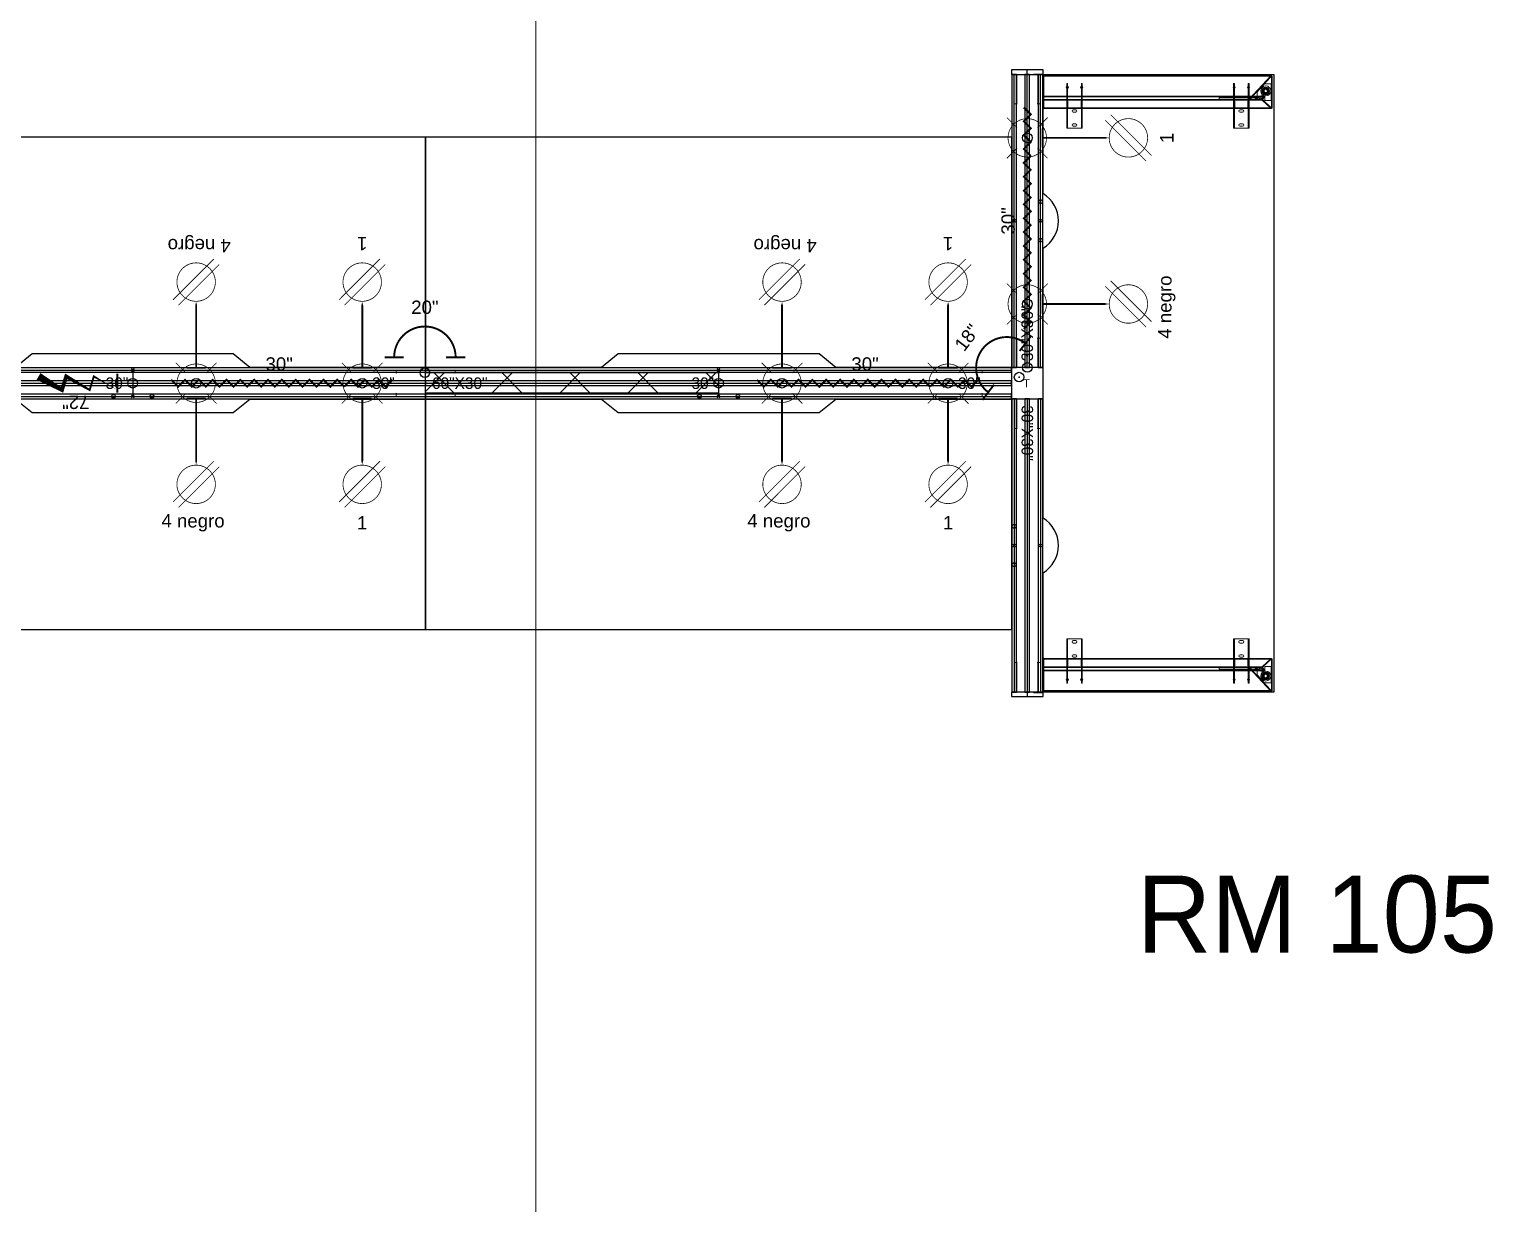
# Model space of a CAD drawing. Header units: metres. Extents: x 44.7 to 67.2, y 8.3 to 25.4.
# Drawn here: x 48.206 to 52.013, y 17.926 to 20.98 of the extents above; entities that cross this region are included whole.
import ezdxf
from ezdxf.enums import TextEntityAlignment as Align

# ---------------------------------------------------------------- set-up
doc = ezdxf.new("R2010")
doc.units = ezdxf.units.M
for name, color, linetype in [('DD2D', 7, 'Continuous'), ('ELECTRI', 7, 'Continuous'), ('ENFASIS NEW', 7, 'Continuous'), ('SD4000', 7, 'Continuous'), ('TEXT HARNESS', 7, 'Continuous')]:
    doc.layers.add(name, color=color, linetype=linetype)
doc.layers.add('MOBILIARIO', color=1, linetype='Continuous', lineweight=5)
doc.styles.add('ARIAL', font='arial.ttf')

# ---------------------------------------------------------------- blocks, each defined once
blk = doc.blocks.new('DD40102460AB')
at = {"color": 1}
for p, q in [((0.0035, -0.0035), (-0.0035, 0.0035)), ((0.0035, 0.0035), (-0.0035, -0.0035))]:
    blk.add_line(p, q, dxfattribs=at)
blk.add_lwpolyline([(-0.2612, -0.0417), (0.2612, -0.0417), (0.305, -0.0067), (0.762, -0.0067), (0.762, -0.6067), (-0.762, -0.6067), (-0.762, -0.0067), (-0.305, -0.0067)], close=True)
blk.add_point((0, 0), dxfattribs=at)
blk.add_point((0, 0))
blk = doc.blocks.new('DD350524S')
at = {"color": 0, "linetype": 'Continuous', "lineweight": 0}
for p, q in [((-0.0019, 0.023), (0, 0.023)), ((-0.0019, 0.023), (-0.0019, 0.0134)), ((-0.0019, 0.016), (0, 0.016)), ((-0.0019, 0), (-0.0019, 0.0134)), ((0, 0.0134), (-0.0019, 0.0134)), ((0, 0.0134), (0, 0.023)), ((0, 0), (0, 0.0134)), ((-0.0025, -0.0006), (-0.09, -0.0006)), ((-0.09, -0.0006), (-0.09, -0.0025)), ((-0.0025, -0.0025), (-0.09, -0.0025)), ((-0.0888, -0.0625), (-0.0888, -0.0025)), ((-0.0882, -0.0006), (-0.0882, -0.0025)), ((-0.0873, -0.0625), (-0.0873, -0.0025)), ((-0.0832, -0.0006), (-0.0832, -0.0025)), ((-0.0818, -0.0006), (-0.0818, -0.0025)), ((-0.0768, -0.0006), (-0.0768, -0.0025)), ((-0.0682, -0.0006), (-0.0682, -0.0025)), ((-0.0671, -0.0025), (-0.0671, -0.5688)), ((-0.0655, -0.0025), (-0.0655, -0.5688)), ((-0.0618, -0.0006), (-0.0618, -0.0025)), ((-0.0584, -0.0025), (-0.0584, -0.5755)), ((-0.0578, -0.0025), (-0.0578, -0.5741)), ((-0.0578, -0.0025), (-0.0578, -0.5739)), ((-0.0572, -0.0025), (-0.0572, -0.5725)), ((-0.0312, -0.0006), (-0.0312, -0.0025)), ((-0.0248, -0.0006), (-0.0248, -0.0025)), ((-0.0112, -0.0006), (-0.0112, -0.0025)), ((-0.0053, -0.0025), (-0.0053, -0.5945)), ((-0.0048, -0.0006), (-0.0048, -0.0025)), ((-0.0038, -0.0025), (-0.0038, -0.5945)), ((-0.1404, -0.0625), (-0.1404, -0.0651)), ((-0.0874, -0.0625), (-0.1404, -0.0625)), ((-0.0874, -0.0644), (-0.1404, -0.0644)), ((-0.1404, -0.0651), (-0.1404, -0.1)), ((-0.1104, -0.0644), (-0.1104, -0.0625)), ((-0.0888, -0.0655), (-0.0874, -0.0655)), ((-0.0888, -0.0995), (-0.0888, -0.0655)), ((-0.0867, -0.0625), (-0.0874, -0.0625)), ((-0.0874, -0.0651), (-0.0874, -0.0625)), ((-0.0874, -0.0644), (-0.0867, -0.0644)), ((-0.0874, -0.0651), (-0.0874, -0.1)), ((-0.0874, -0.0655), (-0.0867, -0.0655)), ((-0.0873, -0.0995), (-0.0873, -0.0655)), ((-0.0867, -0.0625), (-0.0867, -0.0625)), ((-0.0867, -0.0655), (-0.0867, -0.0625)), ((-0.0867, -0.0625), (-0.0364, -0.0625)), ((-0.0867, -0.0644), (-0.0368, -0.0644)), ((-0.0867, -0.0655), (-0.0867, -0.0655)), ((-0.0867, -0.0655), (-0.0698, -0.0655)), ((-0.0709, -0.0625), (-0.0709, -0.0655)), ((-0.0698, -0.0655), (-0.0698, -0.0625)), ((-0.0368, -0.0644), (-0.0313, -0.0644)), ((-0.0364, -0.0625), (-0.0317, -0.0625)), ((-0.0317, -0.0625), (-0.0244, -0.0625)), ((-0.0313, -0.0644), (-0.0244, -0.0644)), ((-0.0244, -0.0625), (-0.0244, -0.0644)), ((-0.1404, -0.1), (-0.1404, -0.1025)), ((-0.0874, -0.1006), (-0.1404, -0.1006)), ((-0.0874, -0.1025), (-0.1404, -0.1025)), ((-0.1354, -0.0794), (-0.1354, -0.0857)), ((-0.129, -0.0857), (-0.129, -0.0794)), ((-0.1104, -0.1006), (-0.1104, -0.1025)), ((-0.0987, -0.0794), (-0.0987, -0.0857)), ((-0.0924, -0.0857), (-0.0924, -0.0794)), ((-0.0874, -0.0995), (-0.0888, -0.0995)), ((-0.0888, -0.4965), (-0.0888, -0.1025)), ((-0.0867, -0.0995), (-0.0874, -0.0995)), ((-0.0874, -0.1025), (-0.0874, -0.1)), ((-0.0867, -0.1006), (-0.0874, -0.1006)), ((-0.0874, -0.1025), (-0.0867, -0.1025)), ((-0.0873, -0.4965), (-0.0873, -0.1025)), ((-0.0867, -0.1025), (-0.0867, -0.0995)), ((-0.0867, -0.0995), (-0.0867, -0.0995)), ((-0.0698, -0.0995), (-0.0867, -0.0995)), ((-0.0368, -0.1006), (-0.0867, -0.1006)), ((-0.0867, -0.1025), (-0.0867, -0.1025)), ((-0.0364, -0.1025), (-0.0867, -0.1025)), ((-0.0709, -0.0995), (-0.0709, -0.1025)), ((-0.0698, -0.1025), (-0.0698, -0.0995)), ((-0.0313, -0.1006), (-0.0368, -0.1006)), ((-0.0317, -0.1025), (-0.0364, -0.1025)), ((-0.0244, -0.1025), (-0.0317, -0.1025)), ((-0.0244, -0.1006), (-0.0313, -0.1006)), ((-0.0244, -0.1006), (-0.0244, -0.1025)), ((-0.0655, -0.4834), (-0.0671, -0.4834)), ((-0.0655, -0.4897), (-0.0671, -0.4897)), ((-0.0655, -0.459), (-0.0614, -0.459)), ((-0.0614, -0.459), (-0.0614, -0.564)), ((-0.1404, -0.4965), (-0.1404, -0.4991)), ((-0.0874, -0.4965), (-0.1404, -0.4965)), ((-0.0874, -0.4984), (-0.1404, -0.4984)), ((-0.1404, -0.4991), (-0.1404, -0.534)), ((-0.1354, -0.5134), (-0.1354, -0.5197)), ((-0.129, -0.5197), (-0.129, -0.5134)), ((-0.1104, -0.4984), (-0.1104, -0.4965)), ((-0.0987, -0.5134), (-0.0987, -0.5197)), ((-0.0924, -0.5197), (-0.0924, -0.5134)), ((-0.0888, -0.4995), (-0.0874, -0.4995)), ((-0.0888, -0.5335), (-0.0888, -0.4995)), ((-0.0867, -0.4965), (-0.0874, -0.4965)), ((-0.0874, -0.4991), (-0.0874, -0.4965)), ((-0.0874, -0.4984), (-0.0867, -0.4984)), ((-0.0874, -0.4991), (-0.0874, -0.534)), ((-0.0874, -0.4995), (-0.0867, -0.4995)), ((-0.0873, -0.5335), (-0.0873, -0.4995)), ((-0.0867, -0.4995), (-0.0867, -0.4965)), ((-0.0867, -0.4965), (-0.0867, -0.4965)), ((-0.0867, -0.4965), (-0.0364, -0.4965)), ((-0.0867, -0.4984), (-0.0368, -0.4984)), ((-0.0867, -0.4995), (-0.0867, -0.4995)), ((-0.0867, -0.4995), (-0.0698, -0.4995)), ((-0.0709, -0.4965), (-0.0709, -0.4995)), ((-0.0698, -0.4995), (-0.0698, -0.4965)), ((-0.0655, -0.5234), (-0.0671, -0.5234)), ((-0.0655, -0.5297), (-0.0671, -0.5297)), ((-0.0368, -0.4984), (-0.0313, -0.4984)), ((-0.0364, -0.4965), (-0.0317, -0.4965)), ((-0.0317, -0.4965), (-0.0244, -0.4965)), ((-0.0313, -0.4984), (-0.0244, -0.4984)), ((-0.0244, -0.4965), (-0.0244, -0.4984)), ((-0.1404, -0.534), (-0.1404, -0.5365)), ((-0.0874, -0.5346), (-0.1404, -0.5346)), ((-0.0874, -0.5365), (-0.1404, -0.5365)), ((-0.1104, -0.5346), (-0.1104, -0.5365)), ((-0.0874, -0.5335), (-0.0888, -0.5335)), ((-0.0888, -0.5944), (-0.0888, -0.5365)), ((-0.0867, -0.5335), (-0.0874, -0.5335)), ((-0.0874, -0.5365), (-0.0874, -0.534)), ((-0.0867, -0.5346), (-0.0874, -0.5346)), ((-0.0874, -0.5365), (-0.0867, -0.5365)), ((-0.0873, -0.5944), (-0.0873, -0.5365)), ((-0.0867, -0.5365), (-0.0867, -0.5335)), ((-0.0867, -0.5335), (-0.0867, -0.5335)), ((-0.0698, -0.5335), (-0.0867, -0.5335)), ((-0.0368, -0.5346), (-0.0867, -0.5346)), ((-0.0867, -0.5365), (-0.0867, -0.5365)), ((-0.0364, -0.5365), (-0.0867, -0.5365)), ((-0.0709, -0.5335), (-0.0709, -0.5365)), ((-0.0698, -0.5365), (-0.0698, -0.5335)), ((-0.067, -0.5393), (-0.067, -0.5689)), ((-0.0655, -0.5511), (-0.067, -0.5511)), ((-0.0655, -0.5539), (-0.067, -0.5539)), ((-0.0655, -0.5571), (-0.067, -0.5571)), ((-0.0655, -0.5575), (-0.067, -0.5575)), ((-0.0658, -0.5707), (-0.0578, -0.5739)), ((-0.0578, -0.5741), (-0.0658, -0.5709)), ((-0.0578, -0.5741), (-0.0658, -0.571)), ((-0.0657, -0.5708), (-0.0577, -0.5739)), ((-0.0655, -0.5393), (-0.0655, -0.5689)), ((-0.0655, -0.542), (-0.0614, -0.542)), ((-0.064, -0.5524), (-0.0655, -0.5524)), ((-0.0655, -0.5539), (-0.0655, -0.5571)), ((-0.064, -0.5586), (-0.0655, -0.5586)), ((-0.0655, -0.564), (-0.0614, -0.564)), ((-0.0652, -0.5693), (-0.0572, -0.5725)), ((-0.0652, -0.5694), (-0.0572, -0.5725)), ((-0.0461, -0.5575), (-0.0648, -0.5575)), ((-0.0648, -0.5575), (-0.0648, -0.5675)), ((-0.0648, -0.5675), (-0.0558, -0.5675)), ((-0.0054, -0.5941), (-0.0647, -0.5389)), ((-0.0055, -0.5941), (-0.0647, -0.5389)), ((-0.064, -0.5524), (-0.064, -0.5586)), ((-0.0044, -0.593), (-0.0636, -0.5378)), ((-0.0044, -0.593), (-0.0636, -0.5378)), ((-0.0558, -0.5675), (-0.0558, -0.5775)), ((-0.0253, -0.577), (-0.0461, -0.5575)), ((-0.0313, -0.5346), (-0.0368, -0.5346)), ((-0.0317, -0.5365), (-0.0364, -0.5365)), ((-0.0244, -0.5365), (-0.0317, -0.5365)), ((-0.0244, -0.5346), (-0.0313, -0.5346)), ((-0.0244, -0.5346), (-0.0244, -0.5365)), ((-0.0681, -0.5714), (-0.0882, -0.593)), ((-0.068, -0.5715), (-0.0882, -0.5931)), ((-0.067, -0.5724), (-0.0871, -0.5941)), ((-0.0669, -0.5725), (-0.0871, -0.5942)), ((-0.0867, -0.595), (-0.0058, -0.595)), ((-0.0867, -0.595), (-0.0058, -0.595)), ((-0.0058, -0.5965), (-0.0867, -0.5965)), ((-0.0867, -0.5965), (-0.0058, -0.5965)), ((-0.0558, -0.5775), (-0.0683, -0.5775)), ((-0.0683, -0.5775), (-0.0683, -0.5945)), ((-0.0683, -0.5945), (-0.0253, -0.5945)), ((-0.0584, -0.5755), (-0.0664, -0.5723)), ((-0.0583, -0.5755), (-0.0664, -0.5724)), ((-0.0578, -0.5741), (-0.0584, -0.5755)), ((-0.0578, -0.5741), (-0.0583, -0.5755)), ((-0.0572, -0.5725), (-0.0578, -0.5739)), ((-0.0572, -0.5725), (-0.0577, -0.5739)), ((-0.0253, -0.5945), (-0.0253, -0.577))]:
    blk.add_line(p, q, dxfattribs=at)
for centre, radius, start, end in [((-0.0025, 0), 0.00253, 270, 0), ((-0.0025, 0), 0.000633, 270, 0), ((-0.0341, -0.064), 0.00278, 0, 180), ((-0.0341, -0.064), 0.00278, 180, 0), ((-0.1322, -0.0794), 0.00318, 0, 180), ((-0.1322, -0.0857), 0.00318, 180, 0), ((-0.0956, -0.0794), 0.00317, 0, 180), ((-0.0956, -0.0857), 0.00317, 180, 0), ((-0.0341, -0.101), 0.00278, 0, 180), ((-0.0341, -0.101), 0.00278, 180, 0), ((-0.1322, -0.5134), 0.00318, 0, 180), ((-0.1322, -0.5197), 0.00318, 180, 0), ((-0.0956, -0.5134), 0.00317, 0, 180), ((-0.0956, -0.5197), 0.00317, 180, 0), ((-0.0341, -0.498), 0.00278, 0, 180), ((-0.0341, -0.498), 0.00278, 180, 0), ((-0.0341, -0.535), 0.00278, 0, 180), ((-0.0433, -0.58), 0.013, 90, 270), ((-0.0433, -0.58), 0.0098, 90, 270), ((-0.0433, -0.58), 0.013, 270, 90), ((-0.0433, -0.58), 0.0098, 270, 90), ((-0.0341, -0.535), 0.00278, 180, 0), ((-0.0433, -0.58), 0.0085, 90, 270), ((-0.0433, -0.58), 0.008, 90, 270), ((-0.0433, -0.58), 0.00675, 0, 180), ((-0.0433, -0.58), 0.00675, 180, 0), ((-0.0433, -0.58), 0.0065, 90, 270), ((-0.0433, -0.58), 0.006, 90, 270), ((-0.0433, -0.58), 0.00545, 90, 270), ((-0.0433, -0.58), 0.00476, 90, 270), ((-0.0433, -0.58), 0.0045, 90, 270), ((-0.0433, -0.58), 0.0085, 270, 90), ((-0.0433, -0.58), 0.008, 270, 90), ((-0.0433, -0.58), 0.0065, 270, 90), ((-0.0433, -0.58), 0.006, 270, 90), ((-0.0433, -0.58), 0.00545, 270, 90), ((-0.0433, -0.58), 0.00476, 270, 90), ((-0.0433, -0.58), 0.0045, 270, 90)]:
    blk.add_arc(centre, radius, start, end, dxfattribs=at)
for points, weights in [([(-0.0658, -0.5709), (-0.0666, -0.5706), (-0.0675, -0.5708), (-0.0681, -0.5714)], [1, 0.884174271313, 0.884174271313, 1]), ([(-0.0658, -0.571), (-0.0666, -0.5707), (-0.0675, -0.5708), (-0.068, -0.5715)], [1, 0.884393166085, 0.884393166085, 1]), ([(-0.0636, -0.5378), (-0.0652, -0.5364), (-0.0671, -0.5372), (-0.0671, -0.5393)], [1, 0.59916604595, 0.59916604595, 1]), ([(-0.0671, -0.5688), (-0.0671, -0.5697), (-0.0666, -0.5704), (-0.0658, -0.5707)], [1, 0.884611873459, 0.884611873459, 1]), ([(-0.0636, -0.5378), (-0.0651, -0.5364), (-0.067, -0.5372), (-0.067, -0.5393)], [1, 0.59916604595, 0.59916604595, 1]), ([(-0.067, -0.5689), (-0.067, -0.5698), (-0.0665, -0.5705), (-0.0657, -0.5708)], [1, 0.884393166085, 0.884393166085, 1]), ([(-0.0647, -0.5389), (-0.065, -0.5386), (-0.0655, -0.5388), (-0.0655, -0.5393)], [1, 0.59916604595, 0.59916604595, 1]), ([(-0.0647, -0.5389), (-0.0651, -0.5386), (-0.0655, -0.5388), (-0.0655, -0.5393)], [1, 0.59916604595, 0.59916604595, 1]), ([(-0.0655, -0.5688), (-0.0655, -0.569), (-0.0654, -0.5692), (-0.0652, -0.5693)], [1, 0.884611873459, 0.884611873459, 1]), ([(-0.0655, -0.5689), (-0.0655, -0.5691), (-0.0654, -0.5693), (-0.0652, -0.5694)], [1, 0.884393166085, 0.884393166085, 1]), ([(-0.0882, -0.593), (-0.0886, -0.5934), (-0.0888, -0.5939), (-0.0888, -0.5944)], [1, 0.953611711988, 0.953611711988, 1]), ([(-0.0882, -0.5931), (-0.0889, -0.5938), (-0.089, -0.5948), (-0.0884, -0.5957)], [1, 0.764882446479, 0.667678019866, 0.708386720159]), ([(-0.0888, -0.5944), (-0.0888, -0.5957), (-0.0879, -0.5965), (-0.0867, -0.5965)], [1, 0.804737854124, 0.804737854124, 1]), ([(-0.0884, -0.5957), (-0.088, -0.5963), (-0.0874, -0.5965), (-0.0867, -0.5965)], [0.708386720159, 0.737079172857, 0.834283599471, 1]), ([(-0.0871, -0.5941), (-0.0872, -0.5942), (-0.0873, -0.5943), (-0.0873, -0.5944)], [1, 0.953611711988, 0.953611711988, 1]), ([(-0.0873, -0.5944), (-0.0873, -0.5948), (-0.087, -0.595), (-0.0867, -0.595)], [1, 0.804737854124, 0.804737854124, 1]), ([(-0.0871, -0.5942), (-0.0875, -0.5945), (-0.0873, -0.595), (-0.0867, -0.595)], [1, 0.59916604595, 0.59916604595, 1]), ([(-0.0664, -0.5723), (-0.0666, -0.5722), (-0.0668, -0.5723), (-0.067, -0.5724)], [1, 0.884174271313, 0.884174271313, 1]), ([(-0.0664, -0.5724), (-0.0666, -0.5723), (-0.0668, -0.5724), (-0.0669, -0.5725)], [1, 0.884393166085, 0.884393166085, 1]), ([(-0.0058, -0.5965), (-0.0046, -0.5965), (-0.0038, -0.5957), (-0.0038, -0.5945)], [1, 0.804737854124, 0.804737854124, 1]), ([(-0.0058, -0.5965), (-0.0046, -0.5965), (-0.0038, -0.5957), (-0.0038, -0.5945)], [1, 0.804737854124, 0.804737854124, 1]), ([(-0.0058, -0.595), (-0.0055, -0.595), (-0.0053, -0.5948), (-0.0053, -0.5945)], [1, 0.804737854124, 0.804737854124, 1]), ([(-0.0058, -0.595), (-0.0055, -0.595), (-0.0053, -0.5948), (-0.0053, -0.5945)], [1, 0.804737854124, 0.804737854124, 1]), ([(-0.0053, -0.5945), (-0.0053, -0.5944), (-0.0054, -0.5942), (-0.0055, -0.5941)], [1, 0.944706716257, 0.944706716257, 1]), ([(-0.0053, -0.5945), (-0.0053, -0.5944), (-0.0053, -0.5942), (-0.0054, -0.5941)], [1, 0.944706716257, 0.944706716257, 1]), ([(-0.0038, -0.5942), (-0.0039, -0.5937), (-0.0041, -0.5933), (-0.0044, -0.593)], [0.972307865321, 0.947187137372, 0.956417848932, 1]), ([(-0.0038, -0.5945), (-0.0038, -0.5939), (-0.004, -0.5934), (-0.0044, -0.593)], [1, 0.944706716257, 0.944706716257, 1]), ([(-0.0038, -0.5945), (-0.0038, -0.5944), (-0.0038, -0.5943), (-0.0038, -0.5942)], [1, 0.988288867325, 0.979058155765, 0.972307865321])]:
    blk.add_rational_spline(points, weights, degree=3, dxfattribs=at)
blk = doc.blocks.new('DD350624S')
at = {"color": 0, "linetype": 'Continuous', "lineweight": 0}
for p, q in [((0.0019, 0.023), (0, 0.023)), ((0, 0.0134), (0, 0.023)), ((0.0019, 0.016), (0, 0.016)), ((0, 0), (0, 0.0134)), ((0, 0.0134), (0.0019, 0.0134)), ((0.0019, 0.023), (0.0019, 0.0134)), ((0.0019, 0), (0.0019, 0.0134)), ((0.0025, -0.0006), (0.09, -0.0006)), ((0.0025, -0.0025), (0.09, -0.0025)), ((0.0038, -0.0025), (0.0038, -0.5945)), ((0.0048, -0.0006), (0.0048, -0.0025)), ((0.0053, -0.0025), (0.0053, -0.5945)), ((0.0112, -0.0006), (0.0112, -0.0025)), ((0.0248, -0.0006), (0.0248, -0.0025)), ((0.0312, -0.0006), (0.0312, -0.0025)), ((0.0572, -0.0025), (0.0572, -0.5725)), ((0.0578, -0.0025), (0.0578, -0.5741)), ((0.0578, -0.0025), (0.0578, -0.5739)), ((0.0584, -0.0025), (0.0584, -0.5755)), ((0.0618, -0.0006), (0.0618, -0.0025)), ((0.0655, -0.0025), (0.0655, -0.5688)), ((0.0671, -0.0025), (0.0671, -0.5688)), ((0.0682, -0.0006), (0.0682, -0.0025)), ((0.0768, -0.0006), (0.0768, -0.0025)), ((0.0818, -0.0006), (0.0818, -0.0025)), ((0.0832, -0.0006), (0.0832, -0.0025)), ((0.0873, -0.0625), (0.0873, -0.0025)), ((0.0882, -0.0006), (0.0882, -0.0025)), ((0.0888, -0.0625), (0.0888, -0.0025)), ((0.09, -0.0006), (0.09, -0.0025)), ((0.0244, -0.0625), (0.0244, -0.0644)), ((0.0317, -0.0625), (0.0244, -0.0625)), ((0.0313, -0.0644), (0.0244, -0.0644)), ((0.0368, -0.0644), (0.0313, -0.0644)), ((0.0364, -0.0625), (0.0317, -0.0625)), ((0.0867, -0.0625), (0.0364, -0.0625)), ((0.0867, -0.0644), (0.0368, -0.0644)), ((0.0698, -0.0655), (0.0698, -0.0625)), ((0.0867, -0.0655), (0.0698, -0.0655)), ((0.0709, -0.0625), (0.0709, -0.0655)), ((0.0867, -0.0625), (0.0874, -0.0625)), ((0.0867, -0.0625), (0.0867, -0.0625)), ((0.0867, -0.0655), (0.0867, -0.0625)), ((0.0874, -0.0644), (0.0867, -0.0644)), ((0.0874, -0.0655), (0.0867, -0.0655)), ((0.0867, -0.0655), (0.0867, -0.0655)), ((0.0873, -0.0995), (0.0873, -0.0655)), ((0.0874, -0.0651), (0.0874, -0.0625)), ((0.0874, -0.0625), (0.1404, -0.0625)), ((0.0874, -0.0644), (0.1404, -0.0644)), ((0.0874, -0.0651), (0.0874, -0.1)), ((0.0888, -0.0655), (0.0874, -0.0655)), ((0.0888, -0.0995), (0.0888, -0.0655)), ((0.1104, -0.0644), (0.1104, -0.0625)), ((0.1404, -0.0625), (0.1404, -0.0651)), ((0.1404, -0.0651), (0.1404, -0.1)), ((0.0244, -0.1006), (0.0244, -0.1025)), ((0.0244, -0.1006), (0.0313, -0.1006)), ((0.0244, -0.1025), (0.0317, -0.1025)), ((0.0313, -0.1006), (0.0368, -0.1006)), ((0.0317, -0.1025), (0.0364, -0.1025)), ((0.0364, -0.1025), (0.0867, -0.1025)), ((0.0368, -0.1006), (0.0867, -0.1006)), ((0.0698, -0.0995), (0.0867, -0.0995)), ((0.0698, -0.1025), (0.0698, -0.0995)), ((0.0709, -0.0995), (0.0709, -0.1025)), ((0.0867, -0.0995), (0.0874, -0.0995)), ((0.0867, -0.1025), (0.0867, -0.0995)), ((0.0867, -0.0995), (0.0867, -0.0995)), ((0.0867, -0.1006), (0.0874, -0.1006)), ((0.0874, -0.1025), (0.0867, -0.1025)), ((0.0867, -0.1025), (0.0867, -0.1025)), ((0.0873, -0.4965), (0.0873, -0.1025)), ((0.0874, -0.0995), (0.0888, -0.0995)), ((0.0874, -0.1025), (0.0874, -0.1)), ((0.0874, -0.1006), (0.1404, -0.1006)), ((0.0874, -0.1025), (0.1404, -0.1025)), ((0.0888, -0.4965), (0.0888, -0.1025)), ((0.0924, -0.0857), (0.0924, -0.0794)), ((0.0987, -0.0794), (0.0987, -0.0857)), ((0.1104, -0.1006), (0.1104, -0.1025)), ((0.129, -0.0857), (0.129, -0.0794)), ((0.1354, -0.0794), (0.1354, -0.0857)), ((0.1404, -0.1), (0.1404, -0.1025)), ((0.0655, -0.459), (0.0614, -0.459)), ((0.0614, -0.459), (0.0614, -0.564)), ((0.0655, -0.4834), (0.0671, -0.4834)), ((0.0655, -0.4897), (0.0671, -0.4897)), ((0.0244, -0.4965), (0.0244, -0.4984)), ((0.0317, -0.4965), (0.0244, -0.4965)), ((0.0313, -0.4984), (0.0244, -0.4984)), ((0.0368, -0.4984), (0.0313, -0.4984)), ((0.0364, -0.4965), (0.0317, -0.4965)), ((0.0867, -0.4965), (0.0364, -0.4965)), ((0.0867, -0.4984), (0.0368, -0.4984)), ((0.0655, -0.5234), (0.0671, -0.5234)), ((0.0655, -0.5297), (0.0671, -0.5297)), ((0.0698, -0.4995), (0.0698, -0.4965)), ((0.0867, -0.4995), (0.0698, -0.4995)), ((0.0709, -0.4965), (0.0709, -0.4995)), ((0.0867, -0.4965), (0.0874, -0.4965)), ((0.0867, -0.4995), (0.0867, -0.4965)), ((0.0867, -0.4965), (0.0867, -0.4965)), ((0.0874, -0.4984), (0.0867, -0.4984)), ((0.0874, -0.4995), (0.0867, -0.4995)), ((0.0867, -0.4995), (0.0867, -0.4995)), ((0.0873, -0.5335), (0.0873, -0.4995)), ((0.0874, -0.4991), (0.0874, -0.4965)), ((0.0874, -0.4965), (0.1404, -0.4965)), ((0.0874, -0.4984), (0.1404, -0.4984)), ((0.0874, -0.4991), (0.0874, -0.534)), ((0.0888, -0.4995), (0.0874, -0.4995)), ((0.0888, -0.5335), (0.0888, -0.4995)), ((0.0924, -0.5197), (0.0924, -0.5134)), ((0.0987, -0.5134), (0.0987, -0.5197)), ((0.1104, -0.4984), (0.1104, -0.4965)), ((0.129, -0.5197), (0.129, -0.5134)), ((0.1354, -0.5134), (0.1354, -0.5197)), ((0.1404, -0.4965), (0.1404, -0.4991)), ((0.1404, -0.4991), (0.1404, -0.534)), ((0.0044, -0.593), (0.0636, -0.5378)), ((0.0044, -0.593), (0.0636, -0.5378)), ((0.0054, -0.5941), (0.0647, -0.5389)), ((0.0055, -0.5941), (0.0647, -0.5389)), ((0.0244, -0.5346), (0.0244, -0.5365)), ((0.0244, -0.5346), (0.0313, -0.5346)), ((0.0244, -0.5365), (0.0317, -0.5365)), ((0.0253, -0.577), (0.0461, -0.5575)), ((0.0313, -0.5346), (0.0368, -0.5346)), ((0.0317, -0.5365), (0.0364, -0.5365)), ((0.0364, -0.5365), (0.0867, -0.5365)), ((0.0368, -0.5346), (0.0867, -0.5346)), ((0.0461, -0.5575), (0.0648, -0.5575)), ((0.0648, -0.5675), (0.0558, -0.5675)), ((0.0558, -0.5675), (0.0558, -0.5775)), ((0.0652, -0.5693), (0.0572, -0.5725)), ((0.0652, -0.5694), (0.0572, -0.5725)), ((0.0657, -0.5708), (0.0577, -0.5739)), ((0.0658, -0.5707), (0.0578, -0.5739)), ((0.0578, -0.5741), (0.0658, -0.5709)), ((0.0578, -0.5741), (0.0658, -0.571)), ((0.0655, -0.542), (0.0614, -0.542)), ((0.0655, -0.564), (0.0614, -0.564)), ((0.064, -0.5524), (0.064, -0.5586)), ((0.064, -0.5524), (0.0655, -0.5524)), ((0.064, -0.5586), (0.0655, -0.5586)), ((0.0648, -0.5575), (0.0648, -0.5675)), ((0.0655, -0.5393), (0.0655, -0.5689)), ((0.0655, -0.5511), (0.067, -0.5511)), ((0.0655, -0.5539), (0.067, -0.5539)), ((0.0655, -0.5539), (0.0655, -0.5571)), ((0.0655, -0.5571), (0.067, -0.5571)), ((0.0655, -0.5575), (0.067, -0.5575)), ((0.067, -0.5393), (0.067, -0.5689)), ((0.0698, -0.5335), (0.0867, -0.5335)), ((0.0698, -0.5365), (0.0698, -0.5335)), ((0.0709, -0.5335), (0.0709, -0.5365)), ((0.0867, -0.5335), (0.0874, -0.5335)), ((0.0867, -0.5365), (0.0867, -0.5335)), ((0.0867, -0.5335), (0.0867, -0.5335)), ((0.0867, -0.5346), (0.0874, -0.5346)), ((0.0874, -0.5365), (0.0867, -0.5365)), ((0.0867, -0.5365), (0.0867, -0.5365)), ((0.0873, -0.5944), (0.0873, -0.5365)), ((0.0874, -0.5335), (0.0888, -0.5335)), ((0.0874, -0.5365), (0.0874, -0.534)), ((0.0874, -0.5346), (0.1404, -0.5346)), ((0.0874, -0.5365), (0.1404, -0.5365)), ((0.0888, -0.5944), (0.0888, -0.5365)), ((0.1104, -0.5346), (0.1104, -0.5365)), ((0.1404, -0.534), (0.1404, -0.5365)), ((0.0867, -0.595), (0.0058, -0.595)), ((0.0867, -0.595), (0.0058, -0.595)), ((0.0867, -0.5965), (0.0058, -0.5965)), ((0.0058, -0.5965), (0.0867, -0.5965)), ((0.0253, -0.5945), (0.0253, -0.577)), ((0.0683, -0.5945), (0.0253, -0.5945)), ((0.0558, -0.5775), (0.0683, -0.5775)), ((0.0572, -0.5725), (0.0578, -0.5739)), ((0.0572, -0.5725), (0.0577, -0.5739)), ((0.0578, -0.5741), (0.0584, -0.5755)), ((0.0578, -0.5741), (0.0583, -0.5755)), ((0.0583, -0.5755), (0.0664, -0.5724)), ((0.0584, -0.5755), (0.0664, -0.5723)), ((0.0669, -0.5725), (0.0871, -0.5942)), ((0.067, -0.5724), (0.0871, -0.5941)), ((0.068, -0.5715), (0.0882, -0.5931)), ((0.0681, -0.5714), (0.0882, -0.593)), ((0.0683, -0.5775), (0.0683, -0.5945))]:
    blk.add_line(p, q, dxfattribs=at)
for centre, radius, start, end in [((0.0025, 0), 0.00253, 180, 270), ((0.0025, 0), 0.000633, 180, 270), ((0.0341, -0.064), 0.00278, 0, 180), ((0.0341, -0.064), 0.00278, 180, 0), ((0.0341, -0.101), 0.00278, 0, 180), ((0.0341, -0.101), 0.00278, 180, 0), ((0.0956, -0.0794), 0.00317, 0, 180), ((0.0956, -0.0857), 0.00317, 180, 0), ((0.1322, -0.0794), 0.00318, 0, 180), ((0.1322, -0.0857), 0.00318, 180, 0), ((0.0341, -0.498), 0.00278, 0, 180), ((0.0341, -0.498), 0.00278, 180, 0), ((0.0341, -0.535), 0.00278, 0, 180), ((0.0956, -0.5134), 0.00317, 0, 180), ((0.0956, -0.5197), 0.00317, 180, 0), ((0.1322, -0.5134), 0.00318, 0, 180), ((0.1322, -0.5197), 0.00318, 180, 0), ((0.0433, -0.58), 0.013, 90, 270), ((0.0341, -0.535), 0.00278, 180, 0), ((0.0433, -0.58), 0.0098, 90, 270), ((0.0433, -0.58), 0.013, 270, 90), ((0.0433, -0.58), 0.0098, 270, 90), ((0.0433, -0.58), 0.0085, 90, 270), ((0.0433, -0.58), 0.008, 90, 270), ((0.0433, -0.58), 0.00675, 0, 180), ((0.0433, -0.58), 0.00675, 180, 0), ((0.0433, -0.58), 0.0065, 90, 270), ((0.0433, -0.58), 0.006, 90, 270), ((0.0433, -0.58), 0.00545, 90, 270), ((0.0433, -0.58), 0.00476, 90, 270), ((0.0433, -0.58), 0.0045, 90, 270), ((0.0433, -0.58), 0.0085, 270, 90), ((0.0433, -0.58), 0.008, 270, 90), ((0.0433, -0.58), 0.0065, 270, 90), ((0.0433, -0.58), 0.006, 270, 90), ((0.0433, -0.58), 0.00545, 270, 90), ((0.0433, -0.58), 0.00476, 270, 90), ((0.0433, -0.58), 0.0045, 270, 90)]:
    blk.add_arc(centre, radius, start, end, dxfattribs=at)
for points, weights in [([(0.0636, -0.5378), (0.0652, -0.5364), (0.0671, -0.5372), (0.0671, -0.5393)], [1, 0.59916604595, 0.59916604595, 1]), ([(0.0636, -0.5378), (0.0651, -0.5364), (0.067, -0.5372), (0.067, -0.5393)], [1, 0.59916604595, 0.59916604595, 1]), ([(0.0647, -0.5389), (0.0651, -0.5386), (0.0655, -0.5388), (0.0655, -0.5393)], [1, 0.59916604595, 0.59916604595, 1]), ([(0.0647, -0.5389), (0.065, -0.5386), (0.0655, -0.5388), (0.0655, -0.5393)], [1, 0.59916604595, 0.59916604595, 1]), ([(0.0655, -0.5688), (0.0655, -0.569), (0.0654, -0.5692), (0.0652, -0.5693)], [1, 0.884611873459, 0.884611873459, 1]), ([(0.0655, -0.5689), (0.0655, -0.5691), (0.0654, -0.5693), (0.0652, -0.5694)], [1, 0.884393166085, 0.884393166085, 1]), ([(0.067, -0.5689), (0.067, -0.5698), (0.0665, -0.5705), (0.0657, -0.5708)], [1, 0.884393166085, 0.884393166085, 1]), ([(0.0671, -0.5688), (0.0671, -0.5697), (0.0666, -0.5704), (0.0658, -0.5707)], [1, 0.884611873459, 0.884611873459, 1]), ([(0.0658, -0.5709), (0.0666, -0.5706), (0.0675, -0.5708), (0.0681, -0.5714)], [1, 0.884174271313, 0.884174271313, 1]), ([(0.0658, -0.571), (0.0666, -0.5707), (0.0675, -0.5708), (0.068, -0.5715)], [1, 0.884393166085, 0.884393166085, 1]), ([(0.0038, -0.5945), (0.0038, -0.5939), (0.004, -0.5934), (0.0044, -0.593)], [1, 0.944706716257, 0.944706716257, 1]), ([(0.0038, -0.5942), (0.0039, -0.5937), (0.0041, -0.5933), (0.0044, -0.593)], [0.972307865321, 0.947187137372, 0.956417848932, 1]), ([(0.0038, -0.5945), (0.0038, -0.5944), (0.0038, -0.5943), (0.0038, -0.5942)], [1, 0.988288867325, 0.979058155765, 0.972307865321]), ([(0.0058, -0.5965), (0.0046, -0.5965), (0.0038, -0.5957), (0.0038, -0.5945)], [1, 0.804737854124, 0.804737854124, 1]), ([(0.0058, -0.5965), (0.0046, -0.5965), (0.0038, -0.5957), (0.0038, -0.5945)], [1, 0.804737854124, 0.804737854124, 1]), ([(0.0053, -0.5945), (0.0053, -0.5944), (0.0054, -0.5942), (0.0055, -0.5941)], [1, 0.944706716257, 0.944706716257, 1]), ([(0.0053, -0.5945), (0.0053, -0.5944), (0.0053, -0.5942), (0.0054, -0.5941)], [1, 0.944706716257, 0.944706716257, 1]), ([(0.0058, -0.595), (0.0055, -0.595), (0.0053, -0.5948), (0.0053, -0.5945)], [1, 0.804737854124, 0.804737854124, 1]), ([(0.0058, -0.595), (0.0055, -0.595), (0.0053, -0.5948), (0.0053, -0.5945)], [1, 0.804737854124, 0.804737854124, 1]), ([(0.0664, -0.5723), (0.0666, -0.5722), (0.0668, -0.5723), (0.067, -0.5724)], [1, 0.884174271313, 0.884174271313, 1]), ([(0.0664, -0.5724), (0.0666, -0.5723), (0.0668, -0.5724), (0.0669, -0.5725)], [1, 0.884393166085, 0.884393166085, 1]), ([(0.0871, -0.5942), (0.0875, -0.5945), (0.0873, -0.595), (0.0867, -0.595)], [1, 0.59916604595, 0.59916604595, 1]), ([(0.0888, -0.5944), (0.0888, -0.5957), (0.0879, -0.5965), (0.0867, -0.5965)], [1, 0.804737854124, 0.804737854124, 1]), ([(0.0873, -0.5944), (0.0873, -0.5948), (0.087, -0.595), (0.0867, -0.595)], [1, 0.804737854124, 0.804737854124, 1]), ([(0.0884, -0.5957), (0.088, -0.5963), (0.0874, -0.5965), (0.0867, -0.5965)], [0.708386720159, 0.737079172857, 0.83428359947, 1]), ([(0.0871, -0.5941), (0.0872, -0.5942), (0.0873, -0.5943), (0.0873, -0.5944)], [1, 0.953611711988, 0.953611711988, 1]), ([(0.0882, -0.593), (0.0886, -0.5934), (0.0888, -0.5939), (0.0888, -0.5944)], [1, 0.953611711988, 0.953611711988, 1]), ([(0.0882, -0.5931), (0.0889, -0.5938), (0.089, -0.5948), (0.0884, -0.5957)], [1, 0.76488244648, 0.667678019866, 0.708386720159])]:
    blk.add_rational_spline(points, weights, degree=3, dxfattribs=at)
blk = doc.blocks.new('829030')
at = {"color": 1, "const_width": 0.002}
for points in [[(0.1385, 0.0265), (0.112, 0.053)], [(0.1915, 0.0265), (0.218, 0.053)], [(0.5705, 0.0265), (0.544, 0.053)], [(0.6235, 0.0265), (0.65, 0.053)], [(0.1385, -0.0265), (0.112, -0.053)], [(0.1915, -0.0265), (0.218, -0.053)], [(0.5705, -0.0265), (0.544, -0.053)], [(0.6235, -0.0265), (0.65, -0.053)]]:
    blk.add_lwpolyline(points, dxfattribs=at)
for points in [[(0.165, -0.05, -1), (0.165, 0.05, -1)], [(0.597, -0.05, 1), (0.597, 0.05, 1)]]:
    blk.add_lwpolyline(points, format="xyb", close=True, dxfattribs=at)
at = {"color": 1}
for points in [[(0.1, 0.009, 0.005, 0.005, 0), (0.118, -0.009, 0.005, 0.005, 0), (0.136, 0.009, 0.005, 0.005, 0), (0.154, -0.009, 0.005, 0.005, 0), (0.172, 0.009, 0.005, 0.005, 0), (0.19, -0.009, 0.005, 0.005, 0), (0.208, 0.009, 0.005, 0.005, 0), (0.226, -0.009, 0.005, 0.005, 0), (0.244, 0.009, 0.005, 0.005, 0), (0.262, -0.009, 0.005, 0.005, 0), (0.28, 0.009, 0.005, 0.005, 0), (0.298, -0.009, 0.005, 0.005, 0), (0.316, 0.009, 0.005, 0.005, 0), (0.334, -0.009, 0.005, 0.005, 0), (0.352, 0.009, 0.005, 0.005, 0), (0.37, -0.009, 0.005, 0.005, 0), (0.388, 0.009, 0.005, 0.005, 0), (0.406, -0.009, 0.005, 0.005, 0), (0.424, 0.009, 0.005, 0.005, 0), (0.442, -0.009, 0.005, 0.005, 0), (0.46, 0.009, 0.005, 0.005, 0), (0.478, -0.009, 0.005, 0.005, 0), (0.496, 0.009, 0.005, 0.005, 0), (0.514, -0.009, 0.005, 0.005, 0), (0.532, 0.009, 0.005, 0.005, 0), (0.55, -0.009, 0, 0, 0)], [(0.676, 0.009, 0.005, 0.005, 0), (0.658, -0.009, 0.005, 0.005, 0), (0.64, 0.009, 0.005, 0.005, 0), (0.622, -0.009, 0.005, 0.005, 0), (0.604, 0.009, 0.005, 0.005, 0), (0.586, -0.009, 0.005, 0.005, 0), (0.568, 0.009, 0.005, 0.005, 0), (0.55, -0.009, 0, 0, 0)]]:
    blk.add_lwpolyline(points, format="xyseb", dxfattribs=at)
blk.add_circle((0, 0), 0.0125, dxfattribs=at)
blk.add_point((0, 0), dxfattribs=at)
at = {"layer": 'TEXT HARNESS', "color": 1, "style": 'ARIAL'}
blk.add_text('30"', height=0.03469, dxfattribs=at).set_placement((0.381, 0.05), align=Align.MIDDLE)
blk = doc.blocks.new('*X31')
at = {"color": 0}
for p, q in [((7.9413, 4.9361), (7.9943, 4.9891)), ((8.1454, 4.9361), (8.0924, 4.9891)), ((8.1181, 4.9361), (8.1711, 4.9891)), ((8.3222, 4.9361), (8.2692, 4.9891)), ((8.2948, 4.9361), (8.3478, 4.9891)), ((8.499, 4.9361), (8.446, 4.9891)), ((8.4716, 4.9361), (8.5246, 4.9891)), ((8.6757, 4.9361), (8.6227, 4.9891)), ((7.9686, 4.9361), (7.9351, 4.9696)), ((8.6484, 4.9361), (8.6971, 4.9848))]:
    blk.add_line(p, q, dxfattribs=at)
blk = doc.blocks.new('808630')
at = {"color": 5}
for p, q in [((-0.762, 0), (0, 0)), ((-0.762, -0.053), (-0.762, 0)), ((0, 0), (0, -0.053)), ((0, -0.053), (-0.762, -0.053))]:
    blk.add_line(p, q, dxfattribs=at)
blk.add_blockref('*X31', (-8.6971, -4.9891), dxfattribs=at)
blk = doc.blocks.new('8065E1C')
at = {"color": 1}
for points, const_width in [([(0.025, -0.04), (-0.025, -0.04)], 0.005), ([(-0.0601, -0.309), (0.046, -0.2029)], 0.002), ([(-0.046, -0.3231), (0.0601, -0.217)], 0.002)]:
    blk.add_lwpolyline(points, dxfattribs=dict(at, const_width=const_width))
blk.add_lwpolyline([(0, -0.04, 0.005, 0.005, 0), (0, -0.165, 0.025, 0, 0), (0, -0.2114, 0, 0, 0)], format="xyseb", dxfattribs=at)
at = {"color": 1, "const_width": 0.002}
blk.add_lwpolyline([(-0.05, -0.263, -1), (0.05, -0.263, -1)], format="xyb", close=True, dxfattribs=at)
at = {"color": 1}
blk.add_circle((0, 0), 0.0125, dxfattribs=at)
blk.add_point((0, 0), dxfattribs=at)
at = {"layer": 'TEXT HARNESS', "color": 1, "style": 'ARIAL'}
blk.add_text('1', height=0.0347, dxfattribs=at).set_placement((0, -0.363), align=Align.MIDDLE)
blk = doc.blocks.new('8065E4C')
at = {"color": 1}
for points, const_width in [([(0.025, -0.04), (-0.025, -0.04)], 0.005), ([(-0.0601, -0.309), (0.046, -0.2029)], 0.002), ([(-0.046, -0.3231), (0.0601, -0.217)], 0.002)]:
    blk.add_lwpolyline(points, dxfattribs=dict(at, const_width=const_width))
blk.add_lwpolyline([(0, -0.04, 0.005, 0.005, 0), (0, -0.165, 0.025, 0, 0), (0, -0.2114, 0, 0, 0)], format="xyseb", dxfattribs=at)
at = {"color": 1, "const_width": 0.002}
blk.add_lwpolyline([(-0.05, -0.263, -1), (0.05, -0.263, -1)], format="xyb", close=True, dxfattribs=at)
at = {"color": 1}
blk.add_circle((0, 0), 0.0125, dxfattribs=at)
blk.add_point((0, 0), dxfattribs=at)
at = {"layer": 'TEXT HARNESS', "color": 1, "style": 'ARIAL'}
blk.add_text('4 negro', height=0.03469, dxfattribs=at).set_placement((-0.0081, -0.363), align=Align.MIDDLE)
blk = doc.blocks.new('818072')
at = {"color": 1}
blk.add_lwpolyline([(0.04, 0.0177, 0, 0.005, 0), (0.1012, -0.0177, 0.005, 0.005, 0), (0.112, 0.0177, 0.005, 0.01, 0), (0.173, -0.0176, 0.01, 0.01, 0), (0.184, 0.0177, 0.01, 0.02, 0), (0.245, -0.0176, 0.02, 0.02, 0)], format="xyseb", dxfattribs=at)
at = {"color": 1, "const_width": 0.005}
blk.add_lwpolyline([(0.04, 0.025), (0.04, -0.025)], dxfattribs=at)
at = {"color": 1}
blk.add_circle((0, 0), 0.0125, dxfattribs=at)
blk.add_point((0, 0), dxfattribs=at)
at = {"layer": 'TEXT HARNESS', "color": 1, "style": 'ARIAL'}
blk.add_text('72"', height=0.03469, dxfattribs=at).set_placement((0.148, 0.05), align=Align.MIDDLE)
blk = doc.blocks.new('817720')
at = {"color": 3, "const_width": 0.005}
blk.add_lwpolyline([(0.08, 0.04, 1), (-0.08, 0.04)], format="xyb", dxfattribs=at)
for points in [[(-0.055, 0.04), (-0.105, 0.04)], [(0.055, 0.04), (0.105, 0.04)]]:
    blk.add_lwpolyline(points, dxfattribs=at)
at = {"color": 3}
blk.add_circle((0, 0), 0.0125, dxfattribs=at)
blk.add_point((0, 0), dxfattribs=at)
at = {"layer": 'TEXT HARNESS', "color": 3, "style": 'ARIAL'}
blk.add_text('20"', height=0.03469, dxfattribs=at).set_placement((0, 0.17), align=Align.MIDDLE)
blk = doc.blocks.new('SD40102463ABA')
for points in [[(1.296, 0), (1.606, 0), (1.606, -0.6), (0, -0.6), (0, 0), (0.31, 0)], [(0.452, 0), (1.154, 0)]]:
    blk.add_lwpolyline(points)
for centre in [(0.381, 0.043), (1.225, 0.043)]:
    blk.add_arc(centre, 0.083, 211.203, 328.797)
blk = doc.blocks.new('817718')
at = {"color": 3, "const_width": 0.005}
blk.add_lwpolyline([(0.08, 0.04, 1), (-0.08, 0.04)], format="xyb", dxfattribs=at)
for points in [[(-0.055, 0.04), (-0.105, 0.04)], [(0.055, 0.04), (0.105, 0.04)]]:
    blk.add_lwpolyline(points, dxfattribs=at)
at = {"color": 3}
blk.add_circle((0, 0), 0.0125, dxfattribs=at)
blk.add_point((0, 0), dxfattribs=at)
at = {"layer": 'TEXT HARNESS', "color": 3, "style": 'ARIAL'}
blk.add_text('18"', height=0.03469, dxfattribs=at).set_placement((0, 0.17), align=Align.MIDDLE)
blk = doc.blocks.new('DD101060302D')
at = {"color": 6, "linetype": 'Continuous', "lineweight": 0}
for p, q in [((0, -0.0255), (0, 0.0255)), ((0.0017, 0.0275), (0.0218, 0.0275)), ((0.002, 0.0275), (0.0215, 0.0275)), ((0.0747, 0.0275), (0.0215, 0.0275)), ((0.0747, 0.0275), (0.075, 0.0275)), ((0.0765, 0.026), (0.0765, 0.0343)), ((1.4475, 0.0343), (0.0765, 0.0343)), ((1.4475, 0.0343), (1.4475, 0.026)), ((1.4493, 0.0275), (1.449, 0.0275)), ((1.4493, 0.0275), (1.5025, 0.0275)), ((1.5223, 0.0275), (1.5022, 0.0275)), ((1.522, 0.0275), (1.5025, 0.0275)), ((1.524, -0.0255), (1.524, 0.0255)), ((0.025, -0.0275), (0.002, -0.0275)), ((0.025, -0.0275), (0.0747, -0.0275)), ((0.0747, -0.0275), (0.075, -0.0275)), ((0.0765, -0.0343), (0.0765, -0.026)), ((1.4475, -0.0343), (0.0765, -0.0343)), ((1.4475, -0.026), (1.4475, -0.0343)), ((1.4493, -0.0275), (1.449, -0.0275)), ((1.499, -0.0275), (1.4493, -0.0275)), ((1.499, -0.0275), (1.522, -0.0275))]:
    blk.add_line(p, q, dxfattribs=at)
at = {"color": 6}
for p, q in [((0.7585, 0.0379), (0.7655, 0.0308)), ((0.7585, 0.0308), (0.7655, 0.0379)), ((0.762, 0.0343), (0.762, -0.0343)), ((0.7585, -0.0379), (0.7655, -0.0308)), ((0.7585, -0.0308), (0.7655, -0.0379))]:
    blk.add_line(p, q, dxfattribs=at)
for centre in [(0.712, -0.0343), (0.812, -0.0343)]:
    blk.add_circle(centre, 0.005, dxfattribs=at)
at = {"color": 6, "linetype": 'Continuous', "lineweight": 0}
for centre, radius, start, end in [((0.002, 0.0255), 0.00203, 90, 180), ((0.075, 0.026), 0.00151, 10.021, 90), ((0.075, 0.026), 0.00151, 0, 10.021), ((1.449, 0.026), 0.00151, 90, 169.979), ((1.449, 0.026), 0.00151, 169.979, 180), ((1.449, 0.026), 0.00151, 169.979, 180), ((1.522, 0.0255), 0.00203, 0, 90), ((0.002, -0.0255), 0.00203, 180, 270), ((0.075, -0.026), 0.00151, 270, 349.979), ((0.075, -0.026), 0.00151, 349.979, 0), ((1.449, -0.026), 0.00151, 180, 190.021), ((1.449, -0.026), 0.00151, 180, 190.021), ((1.449, -0.026), 0.00151, 190.021, 270), ((1.522, -0.0255), 0.00203, 270, 0)]:
    blk.add_arc(centre, radius, start, end, dxfattribs=at)
at = {"color": 6}
for p in [(0.762, 0.0343), (0.762, -0.0343)]:
    blk.add_point(p, dxfattribs=at)
at = {"char_height": 0.03, "attachment_point": 1}
for s, insert in [('60"X30"', (0.0165, 0.0151)), ('30"', (0.6916, 0.0151)), ('30"', (1.3849, 0.0151))]:
    blk.add_mtext_dynamic_manual_height_columns(s, width=75.494015, gutter_width=12.5, heights=[0], dxfattribs=dict(at, insert=insert))
blk = doc.blocks.new('SPACE_DD10106030')
blk.add_blockref('DD101060302D', (0, 0))
blk = doc.blocks.new('DD101030302D')
at = {"color": 6, "linetype": 'Continuous', "lineweight": 0}
for p, q in [((0, -0.0255), (0, 0.0255)), ((0.0017, 0.0275), (0.0218, 0.0275)), ((0.002, 0.0275), (0.0215, 0.0275)), ((0.0747, 0.0275), (0.0215, 0.0275)), ((0.0747, 0.0275), (0.075, 0.0275)), ((0.0765, 0.026), (0.0765, 0.0343)), ((0.6855, 0.0343), (0.0765, 0.0343)), ((0.6855, 0.0343), (0.6855, 0.026)), ((0.6873, 0.0275), (0.687, 0.0275)), ((0.6873, 0.0275), (0.7405, 0.0275)), ((0.7603, 0.0275), (0.7402, 0.0275)), ((0.76, 0.0275), (0.7405, 0.0275)), ((0.762, -0.0255), (0.762, 0.0255)), ((0.025, -0.0275), (0.002, -0.0275)), ((0.025, -0.0275), (0.0747, -0.0275)), ((0.0747, -0.0275), (0.075, -0.0275)), ((0.0765, -0.0343), (0.0765, -0.026)), ((0.6855, -0.0343), (0.0765, -0.0343)), ((0.6855, -0.026), (0.6855, -0.0343)), ((0.6873, -0.0275), (0.687, -0.0275)), ((0.737, -0.0275), (0.6873, -0.0275)), ((0.737, -0.0275), (0.76, -0.0275))]:
    blk.add_line(p, q, dxfattribs=at)
at = {"color": 6}
for p, q in [((0.3775, 0.0379), (0.3845, 0.0308)), ((0.3775, 0.0308), (0.3845, 0.0379)), ((0.3775, -0.0379), (0.3845, -0.0308)), ((0.3775, -0.0308), (0.3845, -0.0379))]:
    blk.add_line(p, q, dxfattribs=at)
for centre in [(0.331, -0.0343), (0.431, -0.0343)]:
    blk.add_circle(centre, 0.005, dxfattribs=at)
at = {"color": 6, "linetype": 'Continuous', "lineweight": 0}
for centre, radius, start, end in [((0.002, 0.0255), 0.00203, 90, 180), ((0.075, 0.026), 0.00151, 10.021, 90), ((0.075, 0.026), 0.00151, 0, 10.021), ((0.687, 0.026), 0.00151, 90, 169.979), ((0.687, 0.026), 0.00151, 169.979, 180), ((0.687, 0.026), 0.00151, 169.979, 180), ((0.76, 0.0255), 0.00203, 0, 90), ((0.002, -0.0255), 0.00203, 180, 270), ((0.075, -0.026), 0.00151, 270, 349.979), ((0.075, -0.026), 0.00151, 349.979, 0), ((0.687, -0.026), 0.00151, 180, 190.021), ((0.687, -0.026), 0.00151, 180, 190.021), ((0.687, -0.026), 0.00151, 190.021, 270), ((0.76, -0.0255), 0.00203, 270, 0)]:
    blk.add_arc(centre, radius, start, end, dxfattribs=at)
at = {"color": 6}
for p in [(0.381, 0.0343), (0.381, -0.0343)]:
    blk.add_point(p, dxfattribs=at)
at = {"insert": (0.0165, 0.0151), "char_height": 0.03, "attachment_point": 1}
blk.add_mtext_dynamic_manual_height_columns('30"X30"', width=75.494015, gutter_width=12.5, heights=[0], dxfattribs=at)
blk = doc.blocks.new('SPACE_DD10103030')
blk.add_blockref('DD101030302D', (0, 0))
blk = doc.blocks.new('DD3021302D')
for p, q in [((0, 0.041), (0, -0.041)), ((0.012, 0.041), (0, 0.041)), ((0.012, -0.041), (0.012, 0.041)), ((0, -0.041), (0.012, -0.041))]:
    blk.add_line(p, q)
blk = doc.blocks.new('SPACE_DD302130')
blk.add_blockref('DD3021302D', (0, 0))

msp = doc.modelspace()

# ---------------------------------------------------------------- linework, layer by layer
for points in [[(50.7742, 20.1008), (50.7742, 20.8628), (50.7622, 20.8628), (50.7622, 20.1008)], [(50.8085, 20.1008), (50.8085, 20.8628), (50.7965, 20.8628), (50.7965, 20.1008)], [(50.8428, 20.1008), (50.8428, 20.8628), (50.8308, 20.8628), (50.8308, 20.1008)], [(47.7135, 20.0881), (49.2375, 20.0881), (49.2375, 20.1001), (47.7135, 20.1001)], [(47.7135, 20.0538), (49.2375, 20.0538), (49.2375, 20.0658), (47.7135, 20.0658)], [(49.2375, 20.0881), (50.7615, 20.0881), (50.7615, 20.1001), (49.2375, 20.1001)], [(49.2375, 20.0538), (50.7615, 20.0538), (50.7615, 20.0658), (49.2375, 20.0658)], [(47.7135, 20.0195), (49.2375, 20.0195), (49.2375, 20.0315), (47.7135, 20.0315)], [(49.2375, 20.0598), (49.2376, 20.0598), (49.2376, 20.0598), (49.2375, 20.0598)], [(49.2375, 20.0195), (50.7615, 20.0195), (50.7615, 20.0315), (49.2375, 20.0315)], [(50.7615, 20.0598), (50.7616, 20.0598), (50.7616, 20.0598), (50.7615, 20.0598)], [(50.7622, 20.0188), (50.7622, 19.2568), (50.7742, 19.2568), (50.7742, 20.0188)], [(50.7965, 20.0188), (50.7965, 19.2568), (50.8085, 19.2568), (50.8085, 20.0188)], [(50.8308, 20.0188), (50.8308, 19.2568), (50.8428, 19.2568), (50.8428, 20.0188)]]:
    msp.add_lwpolyline(points, close=True)
at = {"layer": 'DD2D'}
for p, q in [((50.7682, 20.1008), (50.7682, 20.8628)), ((50.8025, 20.8628), (50.8025, 20.8748)), ((50.8025, 20.1008), (50.8025, 20.8628)), ((50.8025, 20.1008), (50.8025, 20.8628)), ((50.8368, 20.1008), (50.8368, 20.8628)), ((47.7135, 20.0941), (49.2375, 20.0941)), ((49.2375, 20.0941), (50.7615, 20.0941)), ((47.7135, 20.0598), (49.2375, 20.0598)), ((47.7135, 20.0598), (49.2375, 20.0598)), ((47.7135, 20.0255), (49.2375, 20.0255)), ((49.2375, 20.0598), (49.2376, 20.0598)), ((49.2375, 20.0598), (50.7615, 20.0598)), ((49.2375, 20.0598), (50.7615, 20.0598)), ((49.2375, 20.0255), (50.7615, 20.0255)), ((50.7615, 20.0598), (50.7616, 20.0598)), ((50.7682, 20.0188), (50.7682, 19.2568)), ((50.8025, 20.0188), (50.8025, 19.2568)), ((50.8025, 20.0188), (50.8025, 19.2568)), ((50.8368, 20.0188), (50.8368, 19.2568)), ((50.8025, 19.2568), (50.8025, 19.2448))]:
    msp.add_line(p, q, dxfattribs=at)
msp.add_lwpolyline([(50.7615, 20.0188), (50.8436, 20.0188), (50.8436, 20.1008), (50.7615, 20.1008)], close=True, dxfattribs=at)
at = {"layer": 'MOBILIARIO'}
msp.add_line((49.5243, 21.5384), (49.5243, 15.4534), dxfattribs=at)

# ---------------------------------------------------------------- block references
for name, p, rotation in [('SPACE_DD302130', (50.8025, 20.8628), 90), ('SPACE_DD10103030', (50.8025, 20.1008), 90), ('SPACE_DD10103030', (50.8025, 20.0188), 270), ('SPACE_DD302130', (50.8025, 19.2568), 270)]:
    msp.add_blockref(name, p, dxfattribs=dict(rotation=rotation))
for p in [(47.7135, 20.0598), (49.2375, 20.0598)]:
    msp.add_blockref('SPACE_DD10106030', p)
at = {"layer": 'ELECTRI'}
for name, p, rotation in [('829030', (50.8025, 20.1008), 90), ('8065E1C', (50.8025, 20.6978), 90), ('8065E4C', (48.6405, 20.0598), 180), ('8065E4C', (50.1645, 20.0598), 180), ('8065E1C', (49.0725, 20.0598), 180), ('8065E1C', (50.5965, 20.0598), 180), ('8065E4C', (50.8025, 20.2658), 90), ('817718', (50.7812, 20.0756), 52.73490440827232), ('818072', (48.4755, 20.0598), 180), ('808630', (49.2375, 20.0343), 180)]:
    msp.add_blockref(name, p, dxfattribs=dict(at, rotation=rotation))
for name, p in [('817720', (49.2355, 20.0873)), ('829030', (48.4755, 20.0598)), ('829030', (49.9995, 20.0598)), ('8065E4C', (48.6405, 20.0598)), ('8065E1C', (49.0725, 20.0598)), ('8065E4C', (50.1645, 20.0598)), ('8065E1C', (50.5965, 20.0598))]:
    msp.add_blockref(name, p, dxfattribs=at)
at = {"layer": 'ENFASIS NEW'}
for name, p, rotation in [('DD350524S', (50.8428, 20.8632), 90), ('DD40102460AB', (48.4755, 20.0941), 180), ('DD40102460AB', (49.9995, 20.0941), 180), ('DD350624S', (50.8428, 19.255), 90)]:
    msp.add_blockref(name, p, dxfattribs=dict(at, rotation=rotation))
for p in [(48.4755, 20.0254), (49.9995, 20.0254)]:
    msp.add_blockref('DD40102460AB', p, dxfattribs=at)
at = {"layer": 'SD4000', "rotation": 90}
msp.add_blockref('SD40102463ABA', (50.8435, 19.2568), dxfattribs=at)

# ---------------------------------------------------------------- texts
at = {"layer": 'DD2D'}
msp.add_text('T', height=0.0205, dxfattribs=at).set_placement((50.7923, 20.0495))
at = {"layer": 'MOBILIARIO'}
msp.add_text('RM 105', height=0.2, dxfattribs=at).set_placement((51.088, 18.5794))

doc.saveas('drawing.dxf')
